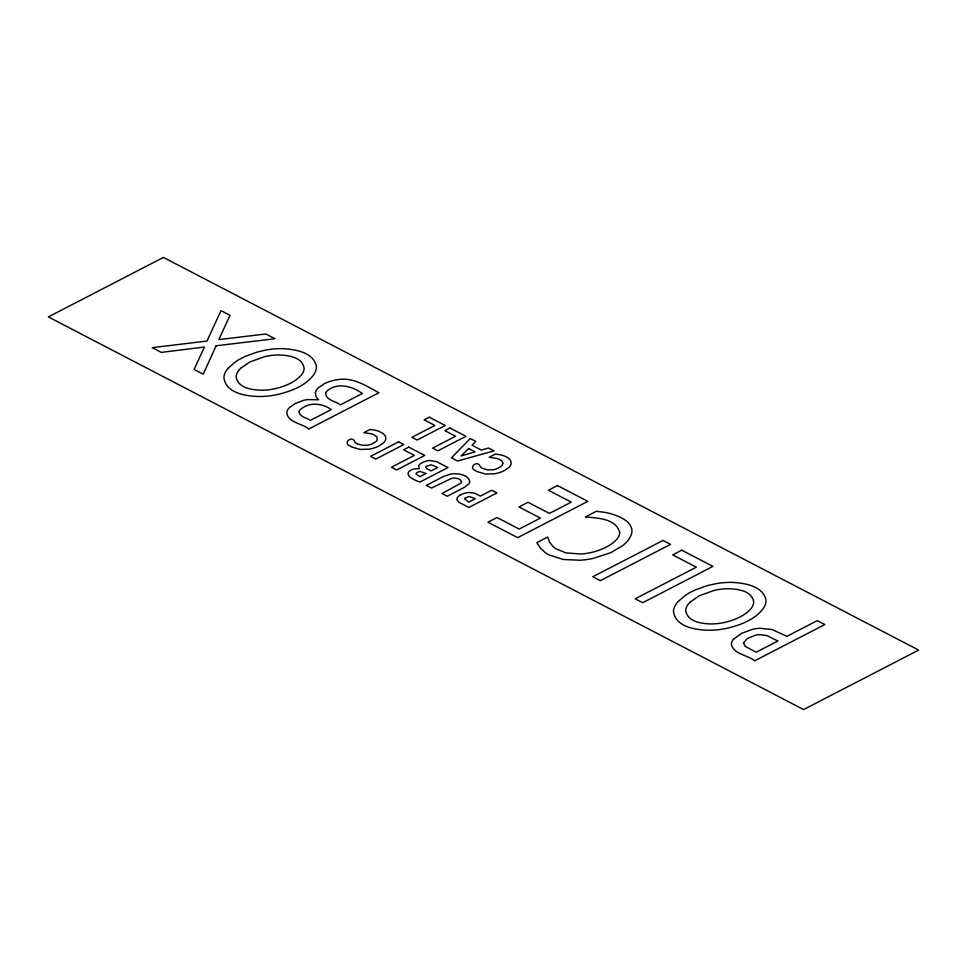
<?xml version="1.0" encoding="UTF-8"?>
<svg xmlns="http://www.w3.org/2000/svg" width="967" height="967" viewBox="0 0 967 967"><rect width="100%" height="100%" fill="white"/><g stroke="black" fill="none" stroke-linecap="round" stroke-linejoin="round"><path stroke-width="1.45" d="M357.27 443.78L361.972 445.219L367.267 445.219A9.755 4.714 -10.9 0 0 371.437 444.179L375.728 441.786A9.924 4.799 -10.9 0 0 377.106 440.142L376.888 436.891L373.48 434.509A18.385 8.884 -10.9 0 0 371.243 433.772L363.846 432.648L369.986 429.469L374.821 430.146A24.997 12.075 -10.9 0 1 378.677 431.246C382.062 432.551 386.655 435.077 385.724 439.356A17.104 8.268 -10.9 0 1 383.416 442.922L378.883 446.053A17.261 8.34 -10.9 0 1 369.128 449.159L360.111 449.413L351.783 446.996A33.204 16.052 -10.9 0 1 350.259 446.125C342.016 442.765 352.689 434.739 354.913 442.088A20.343 9.827 -10.9 0 0 357.258 443.793M743.55 642.922L745.219 646.319L756.146 652.254L777.867 641.024L767.145 635.657L759.748 634.606A11.761 5.681 -10.9 0 0 755.783 635.101L747.273 638.558L743.55 642.922M502.864 463.096L502.465 464.764A9.936 4.799 -10.9 0 1 501.099 466.396L496.808 468.79A9.755 4.714 -10.9 0 1 492.626 469.829L487.344 469.841L482.63 468.403A20.319 9.815 -10.9 0 1 480.273 466.698C478.049 459.361 467.375 467.375 475.631 470.736A33.241 16.064 -10.9 0 0 477.154 471.618L485.482 474.023L494.488 473.77A17.261 8.34 -10.9 0 0 504.254 470.675L508.787 467.532A17.116 8.268 -10.9 0 0 511.096 463.979C512.014 459.688 507.433 457.173 504.049 455.856A24.997 12.088 -10.9 0 0 500.193 454.768L495.346 454.079L489.205 457.258L496.615 458.382A18.385 8.884 -10.9 0 1 498.851 459.12L501.837 460.993L502.864 463.096M425.915 467.182L426.761 468.632L431.028 470.905L437.664 467.472L431.306 464.813L426.689 466.106A3.384 1.632 -10.9 0 0 425.976 466.964L425.915 467.182M461.489 481.578L461.452 481.965A7.204 3.481 -10.9 0 1 460.86 483.174L442.028 493.533L447.25 496.252L464.752 487.15L468.777 483.875A12.692 6.128 -10.9 0 0 469.769 481.542C468.608 475.365 460.401 473.915 455.07 473.673A12.39 5.995 -10.9 0 0 450.537 474.144L443.962 476.272L426.29 485.361L431.512 488.069L451.686 478.339A7.132 3.445 -10.9 0 1 454.152 478.049L458.334 478.665A12.644 6.116 -10.9 0 1 459.978 479.451L461.489 481.578M418.578 466.299L419.436 468.681L414.456 468.91A7.156 3.457 -10.9 0 0 410.395 470.409C402.526 475.329 416.729 481.179 419.944 482.05L448.035 467.532L436.685 461.694L429.977 460.534A8.993 4.351 -10.9 0 0 426.943 460.933L424.308 461.706A11.411 5.512 -10.9 0 0 422.192 462.637L420.101 464.003A8.606 4.158 -10.9 0 0 418.687 465.913L418.578 466.299M315.363 392.723L316.076 396.821L318.542 399.77L307.832 399.589A16.487 7.966 -10.9 0 0 303.59 400.35L295.322 403.493L289.713 407.349A20.839 10.069 -10.9 0 0 286.873 411.821C286.546 422.615 302.937 423.498 308.727 429.034L378.931 392.747C366.602 386.111 353.342 377.227 338.547 379.548A21.673 10.48 -10.9 0 0 329.735 381.469A22.023 10.649 -10.9 0 0 324.271 383.754L318.554 387.598A20.96 10.129 -10.9 0 0 316.1 390.656L315.363 392.723M299.117 411.616C299.19 417.031 307.18 417.684 310.262 420.44L331.258 409.585C322.216 403.009 308.691 401.837 300.133 409.79A9.948 4.811 -10.9 0 0 299.117 411.616M325.649 393.315C325.734 400.423 336.335 401.269 340.324 404.907L362.347 393.521C352.617 386.377 337.918 382.17 327.595 390.475A11.399 5.5 -10.9 0 0 325.903 392.59L325.649 393.315M619.702 532.539L619.509 534.159A30.618 14.795 -10.9 0 1 616.934 539.127C610.951 545.811 602.308 549.425 593.859 551.879A32.322 15.617 -10.9 0 1 580.974 554.006L565.925 552.906L556.255 548.966A50.55 24.429 -10.9 0 1 552.701 546.222L549.558 542.088L547.66 537.036L536.854 542.62L540.674 548.325L545.315 552.653A56.509 27.306 -10.9 0 0 549.051 554.937L563.35 559.494L580.164 560.231A43.962 21.25 -10.9 0 0 593.436 558.346L610.745 552.677L622.603 545.739A46.041 22.253 -10.9 0 0 628.61 539.695L631.088 535.307A43.636 21.093 -10.9 0 0 631.681 528.538C629.021 520.198 619.92 516.753 612.316 514.166A61.247 29.602 -10.9 0 0 604.484 512.317L596.434 511.265L585.422 516.958C597.425 518.082 616.076 518.372 619.702 532.539M216.137 345.775L203.227 374.181L194.089 369.43L204.424 347.056L161.308 352.387L152.254 347.685L206.998 341.025L220.996 310.637L230.049 315.339L218.832 339.61L265.901 333.978L275.039 338.728L216.137 345.775M228.055 368.342L226.387 370.566A43.213 20.887 -10.9 0 0 223.873 377.239C225.565 393.907 247.588 396.506 261.017 396.506A43.998 21.262 -10.9 0 0 278.218 394.379C291.357 391.127 305.33 385.942 313.743 374.749A44.083 21.31 -10.9 0 0 316.366 365.877C312.849 352.073 295.322 349.45 283.222 348.664A43.636 21.093 -10.9 0 0 266.034 349.994L257.573 351.928L245.666 356.207A48.253 23.317 -10.9 0 0 235.356 361.924L228.055 368.342M677.625 602.078L675.957 604.29A43.213 20.887 -10.9 0 0 673.443 610.963C675.135 627.631 697.159 630.242 710.576 630.242A43.998 21.262 -10.9 0 0 727.788 628.115C740.915 624.851 754.889 619.666 763.301 608.485A44.083 21.298 -10.9 0 0 765.937 599.6C762.419 585.809 744.88 583.174 732.781 582.4A43.624 21.081 -10.9 0 0 715.592 583.73L707.143 585.651L695.237 589.93A48.265 23.329 -10.9 0 0 684.926 595.66L677.625 602.078M733.723 639.03L732.756 640.251A21.782 10.528 -10.9 0 0 731.342 643.974C733.059 654.429 748.132 654.973 754.611 660.848L824.815 624.561L817.284 620.645L786.92 636.346L772.089 629.541L760.014 628.272A21.274 10.286 -10.9 0 0 752.87 629.239L741.774 633.252L733.723 639.03M240.626 368.318L239.103 369.974A31.959 15.448 -10.9 0 0 236.153 376.538C237.447 388.359 252.919 390.16 262.456 390.221A31.996 15.46 -10.9 0 0 275.124 388.698C284.649 386.389 294.452 382.654 301.184 375.232A32.177 15.545 -10.9 0 0 304.158 368.657C302.937 356.799 287.368 355.058 277.843 354.986A32.141 15.532 -10.9 0 0 265.151 356.497L249.776 361.984L240.626 368.318M690.184 602.054L688.661 603.698A31.959 15.448 -10.9 0 0 685.712 610.274C687.017 622.083 702.489 623.884 712.014 623.945A31.996 15.46 -10.9 0 0 724.694 622.434C734.207 620.125 744.022 616.378 750.743 608.968A32.177 15.557 -10.9 0 0 753.716 602.393C752.507 590.535 736.927 588.782 727.414 588.722A32.141 15.532 -10.9 0 0 714.722 590.233L699.346 595.72L690.184 602.054M470.228 438.498L451.444 457.875L457.5 461.017L494.04 450.888L488.516 448.011L481.385 450.066L472.017 445.195L475.849 441.423L470.228 438.498M468.644 448.531L461.102 455.928L475.099 451.879L468.644 448.531M465.26 498.138L465.018 498.356A2.804 1.354 -10.9 0 0 464.668 498.996L468.765 502.103L475.28 498.73L469.478 496.591A3.01 1.45 -10.9 0 0 468.294 496.736L465.26 498.138M460.872 494.705L460.171 495.092A10.323 4.992 -10.9 0 0 456.811 499.54L458.684 502.139L468.838 507.482L496.929 492.952L491.707 490.233L480.43 496.071L474.398 493.146L470.325 492.529A10.105 4.883 -10.9 0 0 466.215 492.892L465.224 493.11A10.903 5.27 -10.9 0 0 460.872 494.705M163.399 257.44L48.35 316.91L803.601 709.56L918.65 650.09L163.399 257.44M429.263 417.2L424.114 419.859L434.86 425.456L411.918 437.314L417.14 440.033L445.243 425.504L429.263 417.2M398.622 441.834L370.518 456.364L375.752 459.071L403.843 444.554L398.622 441.834M408.775 447.117L403.626 449.788L414.384 455.372L391.442 467.23L396.663 469.95L424.755 455.433L408.775 447.117M449.993 427.982L444.844 430.641L455.59 436.238L432.648 448.096L437.87 450.815L465.973 436.286L449.993 427.982M425.879 473.564L419.871 476.671L415.991 473.89A3.554 1.716 -10.9 0 1 417.43 472.331A3.723 1.801 -10.9 0 1 420.512 471.545L425.879 473.564M557.451 485.555L548.398 490.245L571.267 502.139L549.449 513.417L528.03 502.284L518.977 506.962L540.396 518.094L519.182 529.058L497.002 517.526L487.936 522.204L517.647 537.652L587.851 501.365L557.451 485.555M663.024 540.444L592.819 576.743L600.35 580.647L670.554 544.361L663.024 540.444M681.759 550.187L672.706 554.877L696.349 567.17L635.21 598.778L642.729 602.683L712.933 566.396L681.759 550.187"/></g></svg>
